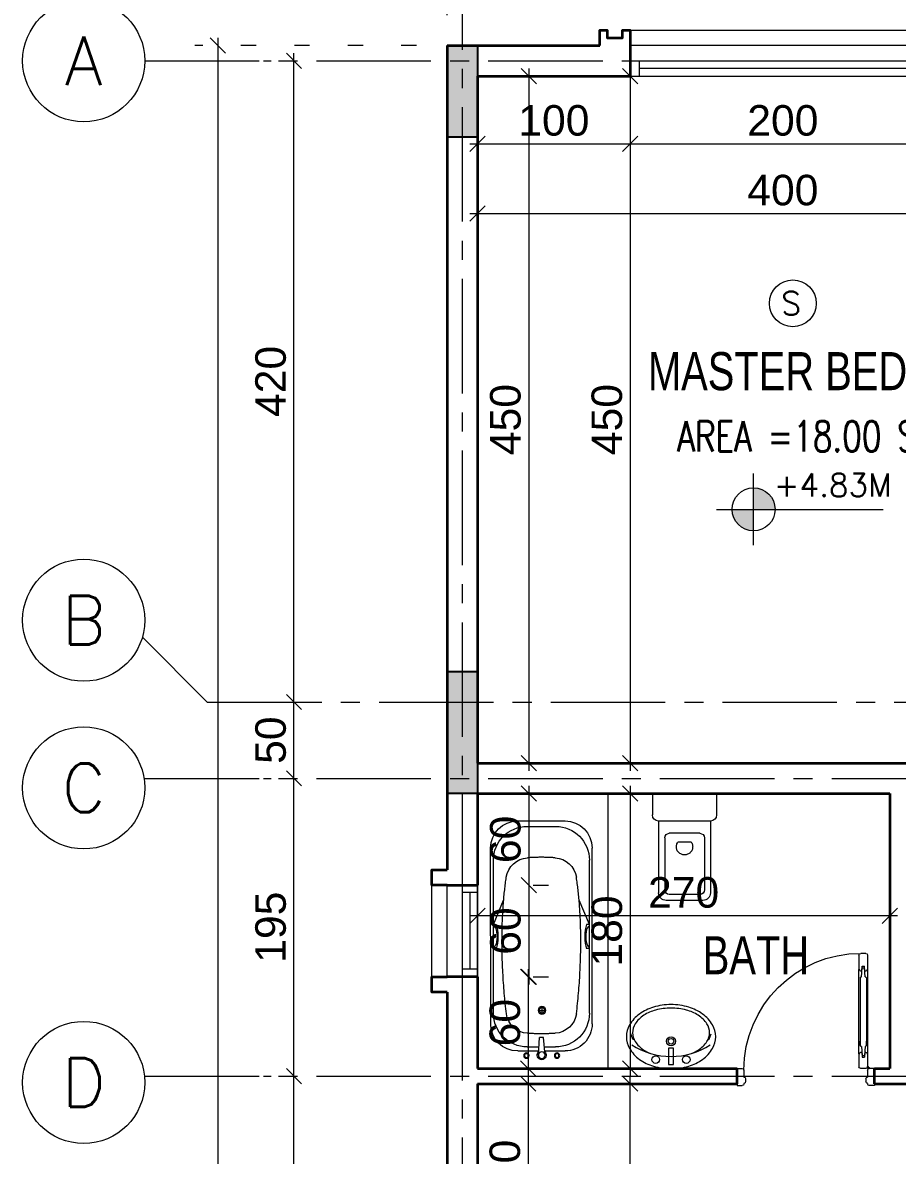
# Model space of a CAD drawing. Header units: millimetres. Extents: x -11627 to -10952, y 10244 to 10588.
# Drawn here: x -11324.59 to -11318.86, y 10465.16 to 10472.58 of the extents above; entities that cross this region are included whole.
import ezdxf
from ezdxf.enums import TextEntityAlignment as Align

# ---------------------------------------------------------------- set-up
doc = ezdxf.new("R2010")
doc.units = ezdxf.units.MM
doc.header["$PDMODE"] = 35
doc.linetypes.add('DOT', pattern=[0.25, 0, -0.25])
doc.linetypes.add('GROUND FLOOR XREF - option 3$0$FATHER FR$0$CENTER2', pattern=[1.125, 0.75, -0.125, 0.125, -0.125])
doc.layers.get('0').update_dxf_attribs({"lineweight": 5})
doc.layers.get('DEFPOINTS').update_dxf_attribs({"lineweight": 5})
for name, color, linetype, lineweight in [('A-AXIS LINE', 8, 'GROUND FLOOR XREF - option 3$0$FATHER FR$0$CENTER2', 0), ('A-AXIS TEXT', 54, 'Continuous', 9), ('A-GEN DIMS INTERNAL', 86, 'Continuous', 5), ('A-LEVEL TAG', 23, 'Continuous', 9), ('A-TEXT', 3, 'Continuous', 13), ('DIM IN', 191, 'Continuous', 5), ('DOORS', 30, 'Continuous', 9), ('FIRE', 2, 'Continuous', 5), ('PRO', 233, 'Continuous', 0), ('S-COL HATCH', 5, 'Continuous', 15), ('SANIT', 241, 'Continuous', 0), ('SYMBOLS LEVEL', 233, 'Continuous', 5), ('text1', 32, 'Continuous', 9), ('WALLS', 4, 'Continuous', 35), ('Window', 57, 'Continuous', 13)]:
    doc.layers.add(name, color=color, linetype=linetype, lineweight=lineweight)
for name, color, linetype in [('CivilDefense', 2, 'Continuous'), ('col1', 6, 'Continuous'), ('INSERT TEXT', 1, 'Continuous')]:
    doc.layers.add(name, color=color, linetype=linetype)
doc.styles.add('Axis-Circle', font='ROMANS.shx', dxfattribs={"height": 0.4})
doc.styles.add('GROUND FLOOR XREF - option 3$0$STYLE1', font='arial.ttf', dxfattribs={"height": 0.2})
doc.styles.add('ROMANS', font='romans.shx', dxfattribs={"width": 0.85})
doc.styles.add('SIMPLEX', font='romans.shx', dxfattribs={"width": 0.75})
doc.styles.add('T20-200', font='ROMANS.SHX', dxfattribs={"height": 0.4})
doc.dimstyles.new('DIM 100', dxfattribs={"dimtxt": 0.2, "dimasz": 0.1, "dimexe": 0.15, "dimexo": 0.2, "dimgap": 0.05, "dimtad": 1, "dimdec": 0, "dimlfac": 100, "dimzin": 1, "dimdsep": 46, "dimtxsty": 'GROUND FLOOR XREF - option 3$0$STYLE1', "dimblk": 'OBLIQUE', "dimcen": 0.02, "dimdle": 0.05, "dimclrd": 256, "dimclre": 6, "dimclrt": 3, "dimadec": 1, "dimazin": 0, "dimtfac": 0.9, "dimtdec": 0, "dimtix": 1, "dimtofl": 0, "dimtmove": 2, "dimatfit": 3, "dimldrblk": 'ARCHTICK', "dimfxl": 1, "dimtolj": 1, "dimtzin": 12, "dimlwd": -1, "dimlwe": -1, "dimarcsym": 0})

# ---------------------------------------------------------------- blocks, each defined once
blk = doc.blocks.new('_Oblique')
at = {"color": 0, "linetype": 'ByBlock', "lineweight": -2}
blk.add_line((-0.5, -0.5), (0.5, 0.5), dxfattribs=at)
blk = doc.blocks.new('*D1028')
at = {"layer": 'A-GEN DIMS INTERNAL', "color": 6, "linetype": 'DOT', "transparency": 16777216}
for p, q in [((-11320.736, 10472.2256), (-11320.4561, 10472.2256)), ((-11320.8963, 10467.7256), (-11320.4561, 10467.7256))]:
    blk.add_line(p, q, dxfattribs=at)
at = {"layer": 'A-GEN DIMS INTERNAL', "transparency": 16777216}
blk.add_line((-11320.6061, 10472.2756), (-11320.6061, 10467.6756), dxfattribs=at)
at = {"layer": 'DEFPOINTS', "color": 0, "transparency": 16777216}
for p in [(-11320.936, 10472.2256), (-11321.0963, 10467.7256), (-11320.6061, 10467.7256)]:
    blk.add_point(p, dxfattribs=at)
at = {"layer": 'A-GEN DIMS INTERNAL', "transparency": 16777216, "xscale": 0.1, "yscale": 0.1, "zscale": 0.1}
for p, rotation in [((-11320.6061, 10472.2256), 90), ((-11320.6061, 10467.7256), 270)]:
    blk.add_blockref('_Oblique', p, dxfattribs=dict(at, rotation=rotation))
at = {"layer": 'A-GEN DIMS INTERNAL', "color": 3, "transparency": 16777216, "insert": (-11320.7582, 10469.9756), "char_height": 0.2, "attachment_point": 5, "rotation": 90, "style": 'GROUND FLOOR XREF - option 3$0$STYLE1'}
blk.add_mtext('\\A1;450', dxfattribs=at)
blk = doc.blocks.new('_ArchTick')
at = {"color": 0, "linetype": 'ByBlock', "const_width": 0.15}
blk.add_lwpolyline([(-0.5, -0.5), (0.5, 0.5)], dxfattribs=at)
blk = doc.blocks.new('*D1033')
at = {"layer": 'A-GEN DIMS INTERNAL', "transparency": 16777216}
blk.add_line((-11320.6061, 10467.5756), (-11320.6061, 10465.6756), dxfattribs=at)
at = {"layer": 'A-GEN DIMS INTERNAL', "color": 6, "linetype": 'DOT', "transparency": 16777216}
for p, q in [((-11320.4131, 10467.5256), (-11320.7561, 10467.5256)), ((-11320.4131, 10465.7256), (-11320.7561, 10465.7256))]:
    blk.add_line(p, q, dxfattribs=at)
at = {"layer": 'DEFPOINTS', "color": 0, "transparency": 16777216}
for p in [(-11320.2131, 10467.5256), (-11320.6061, 10465.7256), (-11320.2131, 10465.7256)]:
    blk.add_point(p, dxfattribs=at)
at = {"layer": 'A-GEN DIMS INTERNAL', "transparency": 16777216, "xscale": 0.1, "yscale": 0.1, "zscale": 0.1}
for p, rotation in [((-11320.6061, 10467.5256), 90), ((-11320.6061, 10465.7256), 270)]:
    blk.add_blockref('_Oblique', p, dxfattribs=dict(at, rotation=rotation))
at = {"layer": 'A-GEN DIMS INTERNAL', "color": 3, "transparency": 16777216, "insert": (-11320.7582, 10466.6256), "char_height": 0.2, "attachment_point": 5, "rotation": 90, "style": 'GROUND FLOOR XREF - option 3$0$STYLE1'}
blk.add_mtext('\\A1;180', dxfattribs=at)
blk = doc.blocks.new('D-P-10-80')
at = {"color": 0}
for p, q in [((0.04, 0.76), (0.04, 0.6753)), ((0.05, 0.77), (0.08, 0.77)), ((0.09, 0.76), (0.09, 0.6753)), ((0.043, 0.6753), (0.04, 0.6753)), ((0.04, 0.6753), (0.04, 0.1853)), ((0.0542, 0.6339), (0.0577, 0.6853)), ((0.0559, 0.6657), (0.0578, 0.6953)), ((0.0723, 0.6853), (0.0577, 0.6853)), ((0.0722, 0.6953), (0.0578, 0.6953)), ((0.0741, 0.6657), (0.0722, 0.6953)), ((0.0758, 0.6339), (0.0723, 0.6853)), ((0.087, 0.6753), (0.09, 0.6753)), ((0.09, 0.1853), (0.09, 0.6753)), ((0.0462, 0.6273), (0.0462, 0.2333)), ((0.0477, 0.6273), (0.0462, 0.6273)), ((0.0823, 0.6273), (0.0837, 0.6273)), ((0.0837, 0.6273), (0.0837, 0.2333)), ((0.0462, 0.2333), (0.0462, 0.2594)), ((0.0477, 0.2333), (0.0462, 0.2333)), ((0.0542, 0.2267), (0.0577, 0.1753)), ((0.0758, 0.2267), (0.0723, 0.1753)), ((0.0823, 0.2333), (0.0837, 0.2333)), ((0.0837, 0.2333), (0.0837, 0.2594)), ((0.043, 0.1853), (0.04, 0.1853)), ((0.04, 0.1853), (0.04, 0.11)), ((0.0559, 0.1949), (0.0578, 0.1653)), ((0.0723, 0.1753), (0.0577, 0.1753)), ((0.0722, 0.1653), (0.0578, 0.1653)), ((0.0741, 0.1949), (0.0722, 0.1653)), ((0.087, 0.1853), (0.09, 0.1853)), ((0.09, 0.1853), (0.09, 0.11)), ((0, 0.1), (0.03, 0.1)), ((0, 0.1), (0, 0)), ((0.0275, 0.1015), (0.0275, 0.101)), ((0.0285, 0.1025), (0.0365, 0.1025)), ((0.0285, 0.1), (0.0375, 0.1)), ((0.0332, 0.1025), (0.0355, 0.1025)), ((0.0365, 0.1025), (0.0348, 0.1025)), ((0.0375, 0.1115), (0.0375, 0.1035)), ((0.0375, 0.1045), (0.0375, 0.1035)), ((0.0418, 0.1025), (0.0375, 0.1025)), ((0.0375, 0.1025), (0.0375, 0.0981)), ((0.0385, 0.1125), (0.039, 0.1125)), ((0.04, 0.1115), (0.04, 0.1025)), ((0.04, 0.09), (0.04, 0.05)), ((0.05, 0.1), (0.08, 0.1)), ((0.76, 0.09), (0.76, 0.05)), ((0.8, 0.1), (0.77, 0.1)), ((0.8, 0.1), (0.8, 0)), ((0, 0), (0.03, 0)), ((0.04, 0.05), (0.04, 0.05)), ((0.04, 0.013), (0.04, 0.01)), ((0.05, 0.04), (0.05, 0.023)), ((0.75, 0.04), (0.75, 0.023)), ((0.76, 0.05), (0.76, 0.05)), ((0.76, 0.013), (0.76, 0.01)), ((0.8, 0), (0.77, 0))]:
    blk.add_line(p, q, dxfattribs=at)
for radius in [0.00367, 0.00201]:
    blk.add_circle((0.0375, 0.1025), radius, dxfattribs=at)
for centre, radius, start, end in [((0.05, 0.76), 0.01, 90, 180), ((0.08, 0.76), 0.01, 0, 90), ((0.08, 0.09), 0.68, 0, 90), ((0.053, 0.6753), 0.01, 180, 286.63777), ((0.077, 0.6753), 0.01, 253.36223, 0), ((0.0542, 0.6273), 0.00659, 89.38142, 180.00035), ((0.0757, 0.6273), 0.00659, 359.9999, 90.61858), ((0.0542, 0.2333), 0.00659, 179.99965, 270.61858), ((0.0757, 0.2333), 0.00659, 269.38142, 0.0001), ((0.053, 0.1853), 0.01, 73.36223, 180), ((0.077, 0.1853), 0.01, 0, 106.63777), ((0.0285, 0.1015), 0.001, 90, 180), ((0.0285, 0.101), 0.001, 180, 270), ((0.03, 0.09), 0.01, 0, 90), ((0.0365, 0.1035), 0.001, 270, 0), ((0.0385, 0.1115), 0.001, 90, 180), ((0.0375, 0.1025), 0.0025, 270, 0), ((0.039, 0.1115), 0.001, 0, 90), ((0.05, 0.11), 0.01, 180, 270), ((0.08, 0.11), 0.01, 270, 0), ((0.77, 0.09), 0.01, 90, 180), ((0.03, 0.01), 0.01, 270, 0), ((0.04, 0.04), 0.01, 0, 90), ((0.04, 0.023), 0.01, 270, 0), ((0.76, 0.04), 0.01, 90, 180), ((0.76, 0.023), 0.01, 180, 270), ((0.77, 0.01), 0.01, 180, 270)]:
    blk.add_arc(centre, radius, start, end, dxfattribs=at)
blk = doc.blocks.new('*D1034')
at = {"layer": 'A-GEN DIMS INTERNAL', "color": 6, "linetype": 'DOT', "transparency": 16777216}
for p, q in [((-11321.6061, 10465.9256), (-11321.6061, 10466.8752)), ((-11318.9061, 10465.9256), (-11318.9061, 10466.8752))]:
    blk.add_line(p, q, dxfattribs=at)
at = {"layer": 'A-GEN DIMS INTERNAL', "transparency": 16777216}
blk.add_line((-11318.8561, 10466.7252), (-11321.6561, 10466.7252), dxfattribs=at)
at = {"layer": 'DEFPOINTS', "color": 0, "transparency": 16777216}
for p in [(-11321.6061, 10466.7252), (-11321.6061, 10465.7256), (-11318.9061, 10465.7256)]:
    blk.add_point(p, dxfattribs=at)
at = {"layer": 'A-GEN DIMS INTERNAL', "transparency": 16777216, "xscale": 0.1, "yscale": 0.1, "zscale": 0.1, "rotation": 180}
blk.add_blockref('_Oblique', (-11321.6061, 10466.7252), dxfattribs=at)
at = {"layer": 'A-GEN DIMS INTERNAL', "transparency": 16777216, "xscale": 0.1, "yscale": 0.1, "zscale": 0.1}
blk.add_blockref('_Oblique', (-11318.9061, 10466.7252), dxfattribs=at)
at = {"layer": 'A-GEN DIMS INTERNAL', "color": 3, "transparency": 16777216, "insert": (-11320.2561, 10466.8773), "char_height": 0.2, "attachment_point": 5, "style": 'GROUND FLOOR XREF - option 3$0$STYLE1'}
blk.add_mtext('\\A1;270', dxfattribs=at)
blk = doc.blocks.new('*D1036')
at = {"layer": 'A-GEN DIMS INTERNAL', "color": 6, "linetype": 'DOT', "transparency": 16777216}
for p, q in [((-11321.6061, 10471.5256), (-11321.6061, 10471.4756)), ((-11317.6061, 10471.5256), (-11317.6061, 10471.4756))]:
    blk.add_line(p, q, dxfattribs=at)
at = {"layer": 'A-GEN DIMS INTERNAL', "transparency": 16777216}
blk.add_line((-11321.6561, 10471.3256), (-11317.5561, 10471.3256), dxfattribs=at)
at = {"layer": 'DEFPOINTS', "color": 0, "transparency": 16777216}
for p in [(-11321.6061, 10471.3256), (-11317.6061, 10471.3256), (-11317.6061, 10471.3256)]:
    blk.add_point(p, dxfattribs=at)
at = {"layer": 'A-GEN DIMS INTERNAL', "transparency": 16777216, "xscale": 0.1, "yscale": 0.1, "zscale": 0.1, "rotation": 180}
blk.add_blockref('_Oblique', (-11321.6061, 10471.3256), dxfattribs=at)
at = {"layer": 'A-GEN DIMS INTERNAL', "transparency": 16777216, "xscale": 0.1, "yscale": 0.1, "zscale": 0.1}
blk.add_blockref('_Oblique', (-11317.6061, 10471.3256), dxfattribs=at)
at = {"layer": 'A-GEN DIMS INTERNAL', "color": 3, "transparency": 16777216, "insert": (-11319.6061, 10471.4777), "char_height": 0.2, "attachment_point": 5, "style": 'GROUND FLOOR XREF - option 3$0$STYLE1'}
blk.add_mtext('\\A1;400', dxfattribs=at)
blk = doc.blocks.new('A$C1227080D')
at = {"layer": 'SYMBOLS LEVEL'}
blk.add_lwpolyline([(0.2925, 0.21, 0.131574), (0.272, 0.2865, 0.10661), (0.2068, 0.3585, 0.083598), (0.1157, 0.4032, 0.07239), (0, 0.42, 0.07239), (-0.1157, 0.4032, 0.083598), (-0.2068, 0.3585, 0.10661), (-0.272, 0.2865, 0.131574), (-0.2925, 0.21, 0.131574), (-0.272, 0.1335, 0.10661), (-0.2068, 0.0615, 0.083598), (-0.1157, 0.0168, 0.07239), (0, 0, 0.07239), (0.1157, 0.0168, 0.083598), (0.2068, 0.0615, 0.10661), (0.272, 0.1335, 0.131574)], format="xyb", close=True, dxfattribs=at)
for points in [[(0.1391, 0.1014, 0.040392), (0.1783, 0.1222, 0.107175), (0.2351, 0.1787, 0.144796), (0.2521, 0.2361, 0.144796), (0.2351, 0.2935, 0.107175), (0.1783, 0.35, 0.077612), (0.1006, 0.384, 0.064769), (0, 0.3971, 0.064769), (-0.1006, 0.384, 0.077612), (-0.1783, 0.35, 0.107175), (-0.2351, 0.2935, 0.144796), (-0.2521, 0.2361, 0.144796), (-0.2351, 0.1787, 0.107175), (-0.1783, 0.1222, 0.040392), (-0.1391, 0.1014, 0.064769)], [(-0.2565, 0.1567, 0.147437), (0, 0.0807, 0.147437), (0.2565, 0.1567)]]:
    blk.add_lwpolyline(points, format="xyb", dxfattribs=at)
for points in [[(-0.241, 0.1891), (-0.2508, 0.1945), (-0.2625, 0.2296)], [(0.241, 0.1891), (0.2508, 0.1945), (0.2625, 0.2296)]]:
    blk.add_lwpolyline(points, dxfattribs=at)
blk.add_lwpolyline([(-0.0171, 0.1345), (-0.0171, 0.0278), (0.0171, 0.0278), (0.0171, 0.1345)], close=True, dxfattribs=at)
for centre, radius in [((0, 0.18), 0.0297), ((0, 0.18), 0.018), ((-0.1, 0.06), 0.0251), ((0.1, 0.06), 0.0251)]:
    blk.add_circle(centre, radius, dxfattribs=at)
blk = doc.blocks.new('A$C29A4714D')
at = {"layer": 'SYMBOLS LEVEL'}
for p, q in [((-0.21, 0), (-0.21, -0.14)), ((-0.21, 0), (0.21, 0)), ((0.21, 0), (0.21, -0.14)), ((-0.17, -0.18), (0.17, -0.18)), ((-0.17, -0.18), (-0.17, -0.65)), ((0.17, -0.18), (0.17, -0.65)), ((-0.13, -0.29), (-0.13, -0.63)), ((-0.1, -0.26), (0.1, -0.26)), ((0.13, -0.29), (0.13, -0.63)), ((-0.0439, -0.3185), (0.0439, -0.3185)), ((-0.1, -0.66), (0.1, -0.66)), ((-0.12, -0.7), (0.12, -0.7))]:
    blk.add_line(p, q, dxfattribs=at)
blk.add_lwpolyline([(-0.0439, -0.3185, 0.054167), (-0.0494, -0.3285, 0.099427), (-0.0535, -0.3488, 0.099427), (-0.0494, -0.369, 0.098874), (-0.0378, -0.3862, 0.098102), (-0.0205, -0.3977, 0.097563), (0, -0.4017, 0.097563), (0.0205, -0.3977, 0.098102), (0.0378, -0.3862, 0.098874), (0.0494, -0.369, 0.099427), (0.0535, -0.3488, 0.099427), (0.0494, -0.3285, 0.054167), (0.0439, -0.3185, 0.098102)], format="xyb", dxfattribs=at)
for centre, radius, start, end in [((-0.17, -0.14), 0.04, 180, 270), ((0.17, -0.14), 0.04, 270, 0), ((-0.1, -0.29), 0.03, 90, 180), ((0.1, -0.29), 0.03, 0, 90), ((-0.12, -0.65), 0.05, 180, 270), ((-0.1, -0.63), 0.03, 180, 270), ((0.1, -0.63), 0.03, 270, 0), ((0.12, -0.65), 0.05, 270, 0)]:
    blk.add_arc(centre, radius, start, end, dxfattribs=at)
blk = doc.blocks.new('*D1046')
at = {"layer": 'A-GEN DIMS INTERNAL', "color": 6, "linetype": 'DOT', "transparency": 16777216}
for p, q in [((-11321.4061, 10472.2256), (-11321.1207, 10472.2256)), ((-11321.2407, 10467.7256), (-11321.1207, 10467.7256))]:
    blk.add_line(p, q, dxfattribs=at)
at = {"layer": 'A-GEN DIMS INTERNAL', "transparency": 16777216}
blk.add_line((-11321.2707, 10472.2756), (-11321.2707, 10467.6756), dxfattribs=at)
at = {"layer": 'DEFPOINTS', "color": 0, "transparency": 16777216}
for p in [(-11321.6061, 10472.2256), (-11321.4407, 10467.7256), (-11321.2707, 10467.7256)]:
    blk.add_point(p, dxfattribs=at)
at = {"layer": 'A-GEN DIMS INTERNAL', "transparency": 16777216, "xscale": 0.1, "yscale": 0.1, "zscale": 0.1}
for p, rotation in [((-11321.2707, 10472.2256), 90), ((-11321.2707, 10467.7256), 270)]:
    blk.add_blockref('_Oblique', p, dxfattribs=dict(at, rotation=rotation))
at = {"layer": 'A-GEN DIMS INTERNAL', "color": 3, "transparency": 16777216, "insert": (-11321.4228, 10469.9756), "char_height": 0.2, "attachment_point": 5, "rotation": 90, "style": 'GROUND FLOOR XREF - option 3$0$STYLE1'}
blk.add_mtext('\\A1;450', dxfattribs=at)
blk = doc.blocks.new('*D1047')
at = {"layer": 'A-GEN DIMS INTERNAL', "transparency": 16777216}
blk.add_line((-11321.2707, 10467.5756), (-11321.2707, 10466.8756), dxfattribs=at)
at = {"layer": 'A-GEN DIMS INTERNAL', "color": 6, "linetype": 'DOT', "transparency": 16777216}
for p, q in [((-11321.2407, 10467.5256), (-11321.1207, 10467.5256)), ((-11321.2407, 10466.9256), (-11321.1207, 10466.9256))]:
    blk.add_line(p, q, dxfattribs=at)
at = {"layer": 'DEFPOINTS', "color": 0, "transparency": 16777216}
for p in [(-11321.4407, 10467.5256), (-11321.4407, 10466.9256), (-11321.2707, 10466.9256)]:
    blk.add_point(p, dxfattribs=at)
at = {"layer": 'A-GEN DIMS INTERNAL', "transparency": 16777216, "xscale": 0.1, "yscale": 0.1, "zscale": 0.1}
for p, rotation in [((-11321.2707, 10467.5256), 90), ((-11321.2707, 10466.9256), 270)]:
    blk.add_blockref('_Oblique', p, dxfattribs=dict(at, rotation=rotation))
at = {"layer": 'A-GEN DIMS INTERNAL', "color": 3, "transparency": 16777216, "insert": (-11321.4228, 10467.2256), "char_height": 0.2, "attachment_point": 5, "rotation": 90, "style": 'GROUND FLOOR XREF - option 3$0$STYLE1'}
blk.add_mtext('\\A1;60', dxfattribs=at)
blk = doc.blocks.new('*D1048')
at = {"layer": 'A-GEN DIMS INTERNAL', "transparency": 16777216}
blk.add_line((-11321.2707, 10466.9752), (-11321.2707, 10466.2756), dxfattribs=at)
at = {"layer": 'A-GEN DIMS INTERNAL', "color": 6, "linetype": 'DOT', "transparency": 16777216}
for p, q in [((-11321.2407, 10466.9252), (-11321.1207, 10466.9252)), ((-11321.2407, 10466.3256), (-11321.1207, 10466.3256))]:
    blk.add_line(p, q, dxfattribs=at)
at = {"layer": 'DEFPOINTS', "color": 0, "transparency": 16777216}
for p in [(-11321.4407, 10466.9252), (-11321.4407, 10466.3256), (-11321.2707, 10466.3256)]:
    blk.add_point(p, dxfattribs=at)
at = {"layer": 'A-GEN DIMS INTERNAL', "transparency": 16777216, "xscale": 0.1, "yscale": 0.1, "zscale": 0.1}
for p, rotation in [((-11321.2707, 10466.9252), 90), ((-11321.2707, 10466.3256), 270)]:
    blk.add_blockref('_Oblique', p, dxfattribs=dict(at, rotation=rotation))
at = {"layer": 'A-GEN DIMS INTERNAL', "color": 3, "transparency": 16777216, "insert": (-11321.4228, 10466.6254), "char_height": 0.2, "attachment_point": 5, "rotation": 90, "style": 'GROUND FLOOR XREF - option 3$0$STYLE1'}
blk.add_mtext('\\A1;60', dxfattribs=at)
blk = doc.blocks.new('*D1049')
at = {"layer": 'A-GEN DIMS INTERNAL', "transparency": 16777216}
blk.add_line((-11321.2742, 10466.3756), (-11321.2742, 10465.6756), dxfattribs=at)
at = {"layer": 'A-GEN DIMS INTERNAL', "color": 6, "linetype": 'DOT', "transparency": 16777216}
for p, q in [((-11321.2407, 10466.3256), (-11321.1242, 10466.3256)), ((-11321.2407, 10465.7256), (-11321.1242, 10465.7256))]:
    blk.add_line(p, q, dxfattribs=at)
at = {"layer": 'DEFPOINTS', "color": 0, "transparency": 16777216}
for p in [(-11321.4407, 10466.3256), (-11321.4407, 10465.7256), (-11321.2742, 10465.7256)]:
    blk.add_point(p, dxfattribs=at)
at = {"layer": 'A-GEN DIMS INTERNAL', "transparency": 16777216, "xscale": 0.1, "yscale": 0.1, "zscale": 0.1}
for p, rotation in [((-11321.2742, 10466.3256), 90), ((-11321.2742, 10465.7256), 270)]:
    blk.add_blockref('_Oblique', p, dxfattribs=dict(at, rotation=rotation))
at = {"layer": 'A-GEN DIMS INTERNAL', "color": 3, "transparency": 16777216, "insert": (-11321.4263, 10466.0256), "char_height": 0.2, "attachment_point": 5, "rotation": 90, "style": 'GROUND FLOOR XREF - option 3$0$STYLE1'}
blk.add_mtext('\\A1;60', dxfattribs=at)
blk = doc.blocks.new('*D1050')
at = {"layer": 'A-GEN DIMS INTERNAL', "transparency": 16777216}
blk.add_line((-11321.2742, 10465.6756), (-11321.2742, 10464.3756), dxfattribs=at)
at = {"layer": 'A-GEN DIMS INTERNAL', "color": 6, "linetype": 'DOT', "transparency": 16777216}
for p, q in [((-11321.2407, 10465.6256), (-11321.1242, 10465.6256)), ((-11321.2407, 10464.4256), (-11321.1242, 10464.4256))]:
    blk.add_line(p, q, dxfattribs=at)
at = {"layer": 'DEFPOINTS', "color": 0, "transparency": 16777216}
for p in [(-11321.4407, 10465.6256), (-11321.4407, 10464.4256), (-11321.2742, 10464.4256)]:
    blk.add_point(p, dxfattribs=at)
at = {"layer": 'A-GEN DIMS INTERNAL', "transparency": 16777216, "xscale": 0.1, "yscale": 0.1, "zscale": 0.1}
for p, rotation in [((-11321.2742, 10465.6256), 90), ((-11321.2742, 10464.4256), 270)]:
    blk.add_blockref('_Oblique', p, dxfattribs=dict(at, rotation=rotation))
at = {"layer": 'A-GEN DIMS INTERNAL', "color": 3, "transparency": 16777216, "insert": (-11321.4263, 10465.0256), "char_height": 0.2, "attachment_point": 5, "rotation": 90, "style": 'GROUND FLOOR XREF - option 3$0$STYLE1'}
blk.add_mtext('\\A1;120', dxfattribs=at)
blk = doc.blocks.new('*D1060')
at = {"layer": 'A-GEN DIMS INTERNAL', "color": 6, "linetype": 'DOT', "transparency": 16777216}
for p, q in [((-11321.4061, 10465.6256), (-11320.4561, 10465.6256)), ((-11321.1885, 10461.2256), (-11320.4561, 10461.2256))]:
    blk.add_line(p, q, dxfattribs=at)
at = {"layer": 'A-GEN DIMS INTERNAL', "transparency": 16777216}
blk.add_line((-11320.6061, 10461.1756), (-11320.6061, 10465.6756), dxfattribs=at)
at = {"layer": 'DEFPOINTS', "color": 0, "transparency": 16777216}
for p in [(-11321.6061, 10465.6256), (-11320.6061, 10465.6256), (-11321.3885, 10461.2256)]:
    blk.add_point(p, dxfattribs=at)
at = {"layer": 'A-GEN DIMS INTERNAL', "transparency": 16777216, "xscale": 0.1, "yscale": 0.1, "zscale": 0.1}
for p, rotation in [((-11320.6061, 10465.6256), 90), ((-11320.6061, 10461.2256), 270)]:
    blk.add_blockref('_Oblique', p, dxfattribs=dict(at, rotation=rotation))
at = {"layer": 'A-GEN DIMS INTERNAL', "color": 3, "transparency": 16777216, "insert": (-11320.7582, 10463.4256), "char_height": 0.2, "attachment_point": 5, "rotation": 90, "style": 'GROUND FLOOR XREF - option 3$0$STYLE1'}
blk.add_mtext('\\A1;440', dxfattribs=at)
blk = doc.blocks.new('SDADADAA')
at = {"layer": 'PRO'}
for p, q in [((49.6527, 20.3426), (49.6527, 19.4426)), ((49.6527, 20.3426), (49.6527, 19.4426)), ((51.5527, 20.3426), (49.6527, 20.3426)), ((51.5527, 19.4426), (51.5527, 20.3426)), ((51.2451, 20.2522), (50.0291, 20.2522)), ((51.1703, 20.2335), (50.1132, 20.2335)), ((50.5587, 20.2335), (50.3904, 20.1624)), ((50.5587, 20.2335), (50.5587, 20.2143)), ((50.5726, 20.2335), (50.5726, 20.2308)), ((50.7109, 20.2335), (50.7109, 20.2308)), ((50.7248, 20.2335), (50.7248, 20.2143)), ((49.842, 20.0651), (49.842, 19.7377)), ((51.4322, 20.0651), (51.4322, 19.9204)), ((49.8794, 19.9996), (49.8794, 19.8032)), ((51.4041, 19.9996), (51.4041, 19.9189)), ((51.1244, 19.8977), (51.1781, 19.8977)), ((51.1513, 19.9246), (51.1513, 19.8708)), ((51.4618, 19.9221), (51.3386, 19.9153)), ((51.461, 19.8764), (51.3386, 19.8872)), ((51.4041, 19.8814), (51.4041, 19.8032)), ((51.4322, 19.8789), (51.4322, 19.7377)), ((50.5587, 19.5694), (50.3904, 19.6405)), ((50.5587, 19.5694), (50.5587, 19.5885)), ((50.7248, 19.5694), (50.7248, 19.5885)), ((50.7359, 19.5506), (50.0291, 19.5506)), ((50.7359, 19.5694), (50.1132, 19.5694)), ((50.5726, 19.5694), (50.5726, 19.5721)), ((50.7109, 19.5694), (50.7109, 19.5721)), ((51.1703, 19.5694), (50.7353, 19.5694)), ((51.2451, 19.5506), (50.7353, 19.5506)), ((49.6527, 19.4426), (51.5527, 19.4426))]:
    blk.add_line(p, q, dxfattribs=at)
for centre, radius in [((51.4643, 20.0057), 0.0185), ((51.4643, 20.0057), 0.0129), ((51.1513, 19.8977), 0.0269), ((51.1513, 19.8977), 0.0185), ((51.461, 19.8996), 0.0232), ((51.4643, 19.7935), 0.0185), ((51.4643, 19.7935), 0.0129)]:
    blk.add_circle(centre, radius, dxfattribs=at)
for centre, radius, start, end in [((50.0291, 20.0651), 0.1871, 90, 180), ((50.1132, 19.9996), 0.2339, 90, 180), ((51.1703, 19.9996), 0.2339, 0, 90), ((51.2451, 20.0651), 0.1871, 0, 90), ((50.2551, 19.9866), 0.159, 98.55641, 176.08629), ((51.1515, 19.9866), 0.159, 3.91371, 81.44359), ((51.461, 19.8996), 0.0316, 221.89956, 138.0583), ((50.0291, 19.7377), 0.1871, 180, 270), ((50.1132, 19.8032), 0.2339, 180, 270), ((50.2551, 19.8162), 0.159, 183.91371, 261.44359), ((51.1703, 19.8032), 0.2339, 270, 0), ((51.1515, 19.8162), 0.159, 278.55641, 356.08629), ((51.2451, 19.7377), 0.1871, 270, 0)]:
    blk.add_arc(centre, radius, start, end, dxfattribs=at)
for centre, major_axis, ratio, start_param, end_param in [((50.6418, 20.2335), (-0.1045, 0), 0.302474, 0.651895, 2.489698), ((50.6418, 20.2301), (0.0692, 0), 0.31892, 3.141593, 6.314743), ((51.0078, 19.9014), (0, 0.6913), 0.47861, 4.691856, 4.732463)]:
    blk.add_ellipse(centre, major_axis=major_axis, ratio=ratio, start_param=start_param, end_param=end_param, dxfattribs=at)
at = {"layer": 'PRO', "extrusion": (0, 0, -1)}
for centre, major_axis, ratio, start_param, end_param in [((50.6418, 19.5694), (0.1045, 0), 0.302474, 3.793487, 5.631291), ((50.6418, 19.5728), (-0.0692, 0), 0.31892, 0, 3.173151)]:
    blk.add_ellipse(centre, major_axis=major_axis, ratio=ratio, start_param=start_param, end_param=end_param, dxfattribs=at)
at = {"layer": 'PRO'}
for points, weights in [([(51.1751, 20.1439), (50.6418, 20.2056), (50.2314, 20.1439)], [1, 0.94315169686, 1]), ([(50.0964, 19.8054), (50.0899, 19.9014), (50.0964, 19.9975)], [1, 0.992545863237, 1]), ([(51.3101, 19.8054), (51.3167, 19.9014), (51.3101, 19.9975)], [1, 0.992545863236, 1]), ([(51.1751, 19.659), (50.6418, 19.5973), (50.2314, 19.659)], [1, 0.94315169686, 1])]:
    blk.add_rational_spline(points, weights, degree=2, dxfattribs=at)
blk = doc.blocks.new('Axis-Circle')
at = {"color": 0}
blk.add_circle((0, 0), 0.4, dxfattribs=at)
at = {"color": 4, "style": 'Axis-Circle'}
blk.add_attdef('NO', text='', height=0.32, dxfattribs=at).set_placement((0, 0), align=Align.MIDDLE_CENTER)
blk = doc.blocks.new('*D673')
at = {"layer": 'A-GEN DIMS INTERNAL', "transparency": 16777216}
blk.add_line((-11397.7878, 10472.4756), (-11397.7878, 10450.1756), dxfattribs=at)
at = {"layer": 'A-GEN DIMS INTERNAL', "color": 6, "linetype": 'DOT', "transparency": 16777216}
for p, q in [((-11396.4867, 10472.4256), (-11397.9378, 10472.4256)), ((-11396.4867, 10450.2256), (-11397.9378, 10450.2256))]:
    blk.add_line(p, q, dxfattribs=at)
at = {"layer": 'DEFPOINTS', "color": 0, "transparency": 16777216}
for p in [(-11396.2867, 10472.4256), (-11397.7878, 10450.2256), (-11396.2867, 10450.2256)]:
    blk.add_point(p, dxfattribs=at)
at = {"layer": 'A-GEN DIMS INTERNAL', "transparency": 16777216, "xscale": 0.1, "yscale": 0.1, "zscale": 0.1}
for p, rotation in [((-11397.7878, 10472.4256), 90), ((-11397.7878, 10450.2256), 270)]:
    blk.add_blockref('_Oblique', p, dxfattribs=dict(at, rotation=rotation))
at = {"layer": 'A-GEN DIMS INTERNAL', "color": 3, "transparency": 16777216, "insert": (-11397.9399, 10461.3256), "char_height": 0.2, "attachment_point": 5, "rotation": 90, "style": 'GROUND FLOOR XREF - option 3$0$STYLE1'}
blk.add_mtext('\\A1;2220', dxfattribs=at)
blk = doc.blocks.new('*D677')
at = {"layer": 'A-GEN DIMS INTERNAL', "transparency": 16777216}
blk.add_line((-11397.2893, 10461.0756), (-11397.2893, 10465.7256), dxfattribs=at)
at = {"layer": 'A-GEN DIMS INTERNAL', "color": 6, "linetype": 'DOT', "transparency": 16777216}
for p, q in [((-11397.4893, 10465.6756), (-11397.4393, 10465.6756)), ((-11397.4893, 10461.1256), (-11397.4393, 10461.1256))]:
    blk.add_line(p, q, dxfattribs=at)
at = {"layer": 'DEFPOINTS', "color": 0, "transparency": 16777216}
for p in [(-11397.2893, 10465.6756), (-11397.2893, 10465.6756), (-11397.2893, 10461.1256)]:
    blk.add_point(p, dxfattribs=at)
at = {"layer": 'A-GEN DIMS INTERNAL', "transparency": 16777216, "xscale": 0.1, "yscale": 0.1, "zscale": 0.1}
for p, rotation in [((-11397.2893, 10465.6756), 90), ((-11397.2893, 10461.1256), 270)]:
    blk.add_blockref('_Oblique', p, dxfattribs=dict(at, rotation=rotation))
at = {"layer": 'A-GEN DIMS INTERNAL', "color": 3, "transparency": 16777216, "insert": (-11397.441, 10463.4006), "char_height": 0.2, "attachment_point": 5, "rotation": 90, "style": 'GROUND FLOOR XREF - option 3$0$STYLE1'}
blk.add_mtext('\\A1;455', dxfattribs=at)
blk = doc.blocks.new('*D678')
at = {"layer": 'A-GEN DIMS INTERNAL', "color": 6, "linetype": 'DOT', "transparency": 16777216}
for p, q in [((-11397.4893, 10467.6256), (-11397.4393, 10467.6256)), ((-11397.4893, 10465.6756), (-11397.4393, 10465.6756))]:
    blk.add_line(p, q, dxfattribs=at)
at = {"layer": 'A-GEN DIMS INTERNAL', "transparency": 16777216}
blk.add_line((-11397.2893, 10465.6256), (-11397.2893, 10467.6756), dxfattribs=at)
at = {"layer": 'DEFPOINTS', "color": 0, "transparency": 16777216}
for p in [(-11397.2893, 10467.6256), (-11397.2893, 10467.6256), (-11397.2893, 10465.6756)]:
    blk.add_point(p, dxfattribs=at)
at = {"layer": 'A-GEN DIMS INTERNAL', "transparency": 16777216, "xscale": 0.1, "yscale": 0.1, "zscale": 0.1}
for p, rotation in [((-11397.2893, 10467.6256), 90), ((-11397.2893, 10465.6756), 270)]:
    blk.add_blockref('_Oblique', p, dxfattribs=dict(at, rotation=rotation))
at = {"layer": 'A-GEN DIMS INTERNAL', "color": 3, "transparency": 16777216, "insert": (-11397.4414, 10466.6506), "char_height": 0.2, "attachment_point": 5, "rotation": 90, "style": 'GROUND FLOOR XREF - option 3$0$STYLE1'}
blk.add_mtext('\\A1;195', dxfattribs=at)
blk = doc.blocks.new('*D679')
at = {"layer": 'A-GEN DIMS INTERNAL', "transparency": 16777216}
blk.add_line((-11397.2893, 10467.5756), (-11397.2893, 10468.1756), dxfattribs=at)
at = {"layer": 'A-GEN DIMS INTERNAL', "color": 6, "linetype": 'DOT', "transparency": 16777216}
for p, q in [((-11397.4893, 10468.1256), (-11397.4393, 10468.1256)), ((-11397.4893, 10467.6256), (-11397.4393, 10467.6256))]:
    blk.add_line(p, q, dxfattribs=at)
at = {"layer": 'DEFPOINTS', "color": 0, "transparency": 16777216}
for p in [(-11397.2893, 10468.1256), (-11397.2893, 10468.1256), (-11397.2893, 10467.6256)]:
    blk.add_point(p, dxfattribs=at)
at = {"layer": 'A-GEN DIMS INTERNAL', "transparency": 16777216, "xscale": 0.1, "yscale": 0.1, "zscale": 0.1}
for p, rotation in [((-11397.2893, 10468.1256), 90), ((-11397.2893, 10467.6256), 270)]:
    blk.add_blockref('_Oblique', p, dxfattribs=dict(at, rotation=rotation))
at = {"layer": 'A-GEN DIMS INTERNAL', "color": 3, "transparency": 16777216, "insert": (-11397.4414, 10467.8756), "char_height": 0.2, "attachment_point": 5, "rotation": 90, "style": 'GROUND FLOOR XREF - option 3$0$STYLE1'}
blk.add_mtext('\\A1;50', dxfattribs=at)
blk = doc.blocks.new('*D680')
at = {"layer": 'A-GEN DIMS INTERNAL', "transparency": 16777216}
blk.add_line((-11397.2893, 10468.0756), (-11397.2893, 10472.3756), dxfattribs=at)
at = {"layer": 'A-GEN DIMS INTERNAL', "color": 6, "linetype": 'DOT', "transparency": 16777216}
for p, q in [((-11397.4893, 10472.3256), (-11397.4393, 10472.3256)), ((-11397.4893, 10468.1256), (-11397.4393, 10468.1256))]:
    blk.add_line(p, q, dxfattribs=at)
at = {"layer": 'DEFPOINTS', "color": 0, "transparency": 16777216}
for p in [(-11397.2893, 10472.3256), (-11397.2893, 10472.3256), (-11397.2893, 10468.1256)]:
    blk.add_point(p, dxfattribs=at)
at = {"layer": 'A-GEN DIMS INTERNAL', "transparency": 16777216, "xscale": 0.1, "yscale": 0.1, "zscale": 0.1}
for p, rotation in [((-11397.2893, 10472.3256), 90), ((-11397.2893, 10468.1256), 270)]:
    blk.add_blockref('_Oblique', p, dxfattribs=dict(at, rotation=rotation))
at = {"layer": 'A-GEN DIMS INTERNAL', "color": 3, "transparency": 16777216, "insert": (-11397.4414, 10470.2256), "char_height": 0.2, "attachment_point": 5, "rotation": 90, "style": 'GROUND FLOOR XREF - option 3$0$STYLE1'}
blk.add_mtext('\\A1;420', dxfattribs=at)
blk = doc.blocks.new('*D681')
at = {"layer": 'A-GEN DIMS INTERNAL', "color": 6, "linetype": 'DOT', "transparency": 16777216}
for p, q in [((-11396.2867, 10472.6256), (-11396.2867, 10473.9015)), ((-11374.7867, 10472.6256), (-11374.7867, 10473.9015))]:
    blk.add_line(p, q, dxfattribs=at)
at = {"layer": 'A-GEN DIMS INTERNAL', "transparency": 16777216}
blk.add_line((-11396.3367, 10473.7515), (-11374.7367, 10473.7515), dxfattribs=at)
at = {"layer": 'DEFPOINTS', "color": 0, "transparency": 16777216}
for p in [(-11374.7867, 10473.7515), (-11396.2867, 10472.4256), (-11374.7867, 10472.4256)]:
    blk.add_point(p, dxfattribs=at)
at = {"layer": 'A-GEN DIMS INTERNAL', "transparency": 16777216, "xscale": 0.1, "yscale": 0.1, "zscale": 0.1, "rotation": 180}
blk.add_blockref('_Oblique', (-11396.2867, 10473.7515), dxfattribs=at)
at = {"layer": 'A-GEN DIMS INTERNAL', "transparency": 16777216, "xscale": 0.1, "yscale": 0.1, "zscale": 0.1}
blk.add_blockref('_Oblique', (-11374.7867, 10473.7515), dxfattribs=at)
at = {"layer": 'A-GEN DIMS INTERNAL', "color": 3, "transparency": 16777216, "insert": (-11385.5367, 10473.9036), "char_height": 0.2, "attachment_point": 5, "style": 'GROUND FLOOR XREF - option 3$0$STYLE1'}
blk.add_mtext('\\A1;2150', dxfattribs=at)
blk = doc.blocks.new('DDW')
at = {"layer": 'SYMBOLS LEVEL'}
h = blk.add_hatch(color=256, dxfattribs=at)
edge = h.paths.add_edge_path()
edge.add_line((-11621.43, 10035.1153), (-11621.43, 10034.9745))
edge.add_line((-11621.43, 10034.9745), (-11621.2892, 10034.9745))
edge.add_arc((-11621.43, 10034.9745), 0.1408, 0, 90)
edge = h.paths.add_edge_path()
edge.add_line((-11621.43, 10034.8337), (-11621.43, 10034.9745))
edge.add_line((-11621.43, 10034.9745), (-11621.5709, 10034.9745))
edge.add_arc((-11621.43, 10034.9745), 0.1408, 180, 270)
for p, q in [((-11621.43, 10034.7402), (-11621.43, 10035.2088)), ((-11621.6737, 10034.9745), (-11620.5802, 10034.9745))]:
    blk.add_line(p, q, dxfattribs=at)
blk.add_circle((-11621.43, 10034.9745), 0.1408, dxfattribs=at)
blk = doc.blocks.new('gcol')
at = {"layer": 'S-COL HATCH', "linetype": 'Continuous'}
h = blk.add_hatch(color=256, dxfattribs=at)
h.dxf.hatch_style = 1
h.paths.add_polyline_path([(42.6393, 22.2), (42.8393, 22.2), (42.8393, 21.6), (42.6393, 21.6)])
h = blk.add_hatch(color=256, dxfattribs=at)
h.dxf.hatch_style = 1
h.paths.add_polyline_path([(42.6393, 18.1), (42.8393, 18.1), (42.8393, 17.3), (42.6393, 17.3)])
at = {"layer": 'col1'}
for points in [[(42.6393, 22.2), (42.8393, 22.2), (42.8393, 21.6), (42.6393, 21.6)], [(42.6393, 18.1), (42.8393, 18.1), (42.8393, 17.3), (42.6393, 17.3)]]:
    blk.add_lwpolyline(points, close=True, dxfattribs=at)
blk = doc.blocks.new('w1')
at = {"layer": 'WALLS'}
for p, q in [((0.2, 1), (0, 1)), ((0, -1), (0.2, -1))]:
    blk.add_line(p, q, dxfattribs=at)
for points in [[(0.2, 1.2), (0.3, 1.2), (0.3, 1.15), (0.25, 1.15), (0.25, 1.05), (0.3, 1.05), (0.3, 1), (0.2, 1)], [(0.2, -1), (0.3, -1), (0.3, -1.05), (0.25, -1.05), (0.25, -1.15), (0.3, -1.15), (0.3, -1.2), (0.2, -1.2)]]:
    blk.add_lwpolyline(points, dxfattribs=at)
at = {"layer": 'Window'}
for p, q in [((0, 1), (0, -1)), ((0.1, 1), (0.1, -1)), ((0.2, -1), (0.2, 1)), ((0.3, 1), (0.3, -1)), ((0.1, 0.9406), (0, 0.9406)), ((0.05, -0.9254), (0.05, 0.9406)), ((0.1, -0.9254), (0, -0.9254))]:
    blk.add_line(p, q, dxfattribs=at)
blk = doc.blocks.new('*D1227')
at = {"layer": 'A-GEN DIMS INTERNAL', "color": 6, "linetype": 'DOT', "transparency": 16777216}
for p, q in [((-11321.6061, 10471.9402), (-11321.6061, 10471.632)), ((-11320.6061, 10471.9402), (-11320.6061, 10471.632))]:
    blk.add_line(p, q, dxfattribs=at)
at = {"layer": 'A-GEN DIMS INTERNAL', "transparency": 16777216}
blk.add_line((-11321.6561, 10471.782), (-11320.5561, 10471.782), dxfattribs=at)
at = {"layer": 'DEFPOINTS', "color": 0, "transparency": 16777216}
for p in [(-11321.6061, 10472.1402), (-11320.6061, 10472.1402), (-11320.6061, 10471.782)]:
    blk.add_point(p, dxfattribs=at)
at = {"layer": 'A-GEN DIMS INTERNAL', "transparency": 16777216, "xscale": 0.1, "yscale": 0.1, "zscale": 0.1, "rotation": 180}
blk.add_blockref('_Oblique', (-11321.6061, 10471.782), dxfattribs=at)
at = {"layer": 'A-GEN DIMS INTERNAL', "transparency": 16777216, "xscale": 0.1, "yscale": 0.1, "zscale": 0.1}
blk.add_blockref('_Oblique', (-11320.6061, 10471.782), dxfattribs=at)
at = {"layer": 'A-GEN DIMS INTERNAL', "color": 3, "transparency": 16777216, "insert": (-11321.1061, 10471.9341), "char_height": 0.2, "attachment_point": 5, "style": 'GROUND FLOOR XREF - option 3$0$STYLE1'}
blk.add_mtext('\\A1;100', dxfattribs=at)
blk = doc.blocks.new('*D1228')
at = {"layer": 'A-GEN DIMS INTERNAL', "color": 6, "linetype": 'DOT', "transparency": 16777216}
for p, q in [((-11320.6061, 10471.9384), (-11320.6061, 10471.632)), ((-11318.6061, 10471.9384), (-11318.6061, 10471.632))]:
    blk.add_line(p, q, dxfattribs=at)
at = {"layer": 'A-GEN DIMS INTERNAL', "transparency": 16777216}
blk.add_line((-11320.6561, 10471.782), (-11318.5561, 10471.782), dxfattribs=at)
at = {"layer": 'DEFPOINTS', "color": 0, "transparency": 16777216}
for p in [(-11320.6061, 10472.1384), (-11318.6061, 10472.1384), (-11318.6061, 10471.782)]:
    blk.add_point(p, dxfattribs=at)
at = {"layer": 'A-GEN DIMS INTERNAL', "transparency": 16777216, "xscale": 0.1, "yscale": 0.1, "zscale": 0.1, "rotation": 180}
blk.add_blockref('_Oblique', (-11320.6061, 10471.782), dxfattribs=at)
at = {"layer": 'A-GEN DIMS INTERNAL', "transparency": 16777216, "xscale": 0.1, "yscale": 0.1, "zscale": 0.1}
blk.add_blockref('_Oblique', (-11318.6061, 10471.782), dxfattribs=at)
at = {"layer": 'A-GEN DIMS INTERNAL', "color": 3, "transparency": 16777216, "insert": (-11319.6061, 10471.9341), "char_height": 0.2, "attachment_point": 5, "style": 'GROUND FLOOR XREF - option 3$0$STYLE1'}
blk.add_mtext('\\A1;200', dxfattribs=at)
blk = doc.blocks.new('TGTGTGTGTGTGTG')
at = {"layer": 'A-AXIS LINE'}
for p, q in [((-11396.1867, 10474.272), (-11396.1867, 10449.6118)), ((-11398.2667, 10472.3256), (-11373.8915, 10472.3256)), ((-11397.857, 10468.1256), (-11398.2823, 10468.5509)), ((-11397.857, 10468.1256), (-11373.8915, 10468.1256)), ((-11398.2667, 10467.6256), (-11373.8915, 10467.6256)), ((-11398.2667, 10465.6756), (-11373.8915, 10465.6756))]:
    blk.add_line(p, q, dxfattribs=at)
at = {"layer": 'A-AXIS TEXT'}
ref = blk.add_blockref('Axis-Circle', (-11398.6667, 10472.3256), dxfattribs=at)
ref.add_attrib('NO', 'A', dxfattribs={"layer": '0', "color": 30, "height": 0.32, "style": 'Axis-Circle'}).set_placement((-11398.6667, 10472.3256), align=Align.MIDDLE_CENTER)
ref = blk.add_blockref('Axis-Circle', (-11398.6667, 10468.6616), dxfattribs=at)
ref.add_attrib('NO', 'B', dxfattribs={"layer": '0', "color": 30, "height": 0.32, "style": 'Axis-Circle'}).set_placement((-11398.6667, 10468.6616), align=Align.MIDDLE_CENTER)
ref = blk.add_blockref('Axis-Circle', (-11398.6667, 10467.5632), dxfattribs=at)
ref.add_attrib('NO', 'C', dxfattribs={"layer": '0', "color": 30, "height": 0.32, "style": 'Axis-Circle'}).set_placement((-11398.6667, 10467.5632), align=Align.MIDDLE_CENTER)
ref = blk.add_blockref('Axis-Circle', (-11398.6667, 10465.6334), dxfattribs=at)
ref.add_attrib('NO', 'D', dxfattribs={"layer": '0', "color": 30, "height": 0.32, "style": 'Axis-Circle'}).set_placement((-11398.6667, 10465.6334), align=Align.MIDDLE_CENTER)
at = {"layer": 'A-GEN DIMS INTERNAL'}
dim = blk.add_linear_dim(base=(-11374.7867, 10473.7515), p1=(-11396.2867, 10472.4256), p2=(-11374.7867, 10472.4256), dimstyle='DIM 100', dxfattribs=at)
dim.commit()
dim.dimension.update_dxf_attribs({"geometry": '*D681', "text_midpoint": (-11385.5367, 10473.9036)})
for base, p1, p2, picture, middle in [((-11397.7878, 10450.2256), (-11396.2867, 10472.4256), (-11396.2867, 10450.2256), '*D673', (-11397.9399, 10461.3256)), ((-11397.2893, 10472.3256), (-11397.2893, 10468.1256), (-11397.2893, 10472.3256), '*D680', (-11397.4414, 10470.2256)), ((-11397.2893, 10468.1256), (-11397.2893, 10467.6256), (-11397.2893, 10468.1256), '*D679', (-11397.4414, 10467.8756)), ((-11397.2893, 10467.6256), (-11397.2893, 10465.6756), (-11397.2893, 10467.6256), '*D678', (-11397.4414, 10466.6506)), ((-11397.2893, 10465.6756), (-11397.2893, 10461.1256), (-11397.2893, 10465.6756), '*D677', (-11397.441, 10463.4006))]:
    dim = blk.add_linear_dim(base=base, p1=p1, p2=p2, angle=90, dimstyle='DIM 100', dxfattribs=at)
    dim.commit()
    dim.dimension.update_dxf_attribs({"geometry": picture, "text_midpoint": middle})

msp = doc.modelspace()

# ---------------------------------------------------------------- linework, layer by layer
at = {"layer": 'FIRE'}
msp.add_circle((-11319.5405, 10470.7369), 0.1535, dxfattribs=at)
at = {"layer": 'SANIT'}
msp.add_line((-11321.9061, 10466.3256), (-11321.9061, 10466.9256), dxfattribs=at)
at = {"layer": 'WALLS'}
for p, q in [((-11321.8061, 10472.4256), (-11320.8061, 10472.4256)), ((-11321.8061, 10472.4256), (-11321.8061, 10467.0256)), ((-11321.6061, 10472.2256), (-11320.6061, 10472.2256)), ((-11321.6061, 10472.2256), (-11321.6061, 10467.7256)), ((-11321.6061, 10467.7256), (-11317.7061, 10467.7256)), ((-11321.6061, 10467.5256), (-11318.9061, 10467.5256)), ((-11321.6061, 10467.5256), (-11321.6061, 10466.9256)), ((-11318.9061, 10467.5256), (-11318.9061, 10465.7256)), ((-11321.8061, 10466.9256), (-11321.6061, 10466.9256)), ((-11321.6061, 10466.3256), (-11321.8061, 10466.3256)), ((-11321.6061, 10466.3256), (-11321.6061, 10465.7256)), ((-11321.8061, 10466.2256), (-11321.8061, 10464.6256)), ((-11321.6061, 10465.7256), (-11319.9061, 10465.7256)), ((-11319.9061, 10465.6256), (-11319.9061, 10465.7256)), ((-11319.0061, 10465.7256), (-11318.9061, 10465.7256)), ((-11319.0061, 10465.6256), (-11319.0061, 10465.7256)), ((-11321.6061, 10465.6256), (-11321.6061, 10464.4256)), ((-11321.6061, 10465.6256), (-11319.9061, 10465.6256)), ((-11319.0061, 10465.6256), (-11318.7061, 10465.6256))]:
    msp.add_line(p, q, dxfattribs=at)
for points in [[(-11321.8061, 10466.9256), (-11321.9061, 10466.9256), (-11321.9061, 10467.0256), (-11321.8061, 10467.0256)], [(-11321.8061, 10466.2256), (-11321.9061, 10466.2256), (-11321.9061, 10466.3256), (-11321.8061, 10466.3256)]]:
    msp.add_lwpolyline(points, dxfattribs=at)
at = {"layer": 'Window'}
for p, q in [((-11321.8061, 10466.3256), (-11321.8061, 10466.9256)), ((-11321.7061, 10466.9256), (-11321.7061, 10466.3256)), ((-11321.7061, 10466.8795), (-11321.6061, 10466.8795)), ((-11321.6561, 10466.8795), (-11321.6561, 10466.3774)), ((-11321.6061, 10466.9256), (-11321.6061, 10466.3256)), ((-11321.7061, 10466.3774), (-11321.6061, 10466.3774))]:
    msp.add_line(p, q, dxfattribs=at)

# ---------------------------------------------------------------- block references
msp.add_blockref('gcol', (-11364.4453, 10450.2256))
at = {"xscale": -0.947368471628231, "yscale": 0.947368471628231, "zscale": 0.947368471628231, "rotation": 90.01872135257739}
msp.add_blockref('SDADADAA', (-11302.3495, 10514.5712, 0), dxfattribs=at)
at = {"layer": 'A-LEVEL TAG', "ltscale": 0.3}
msp.add_blockref('DDW', (301.6319, 434.4132), dxfattribs=at)
at = {"layer": 'DIM IN'}
msp.add_blockref('TGTGTGTGTGTGTG', (74.4806, 0), dxfattribs=at)
at = {"layer": 'DOORS', "xscale": -1.12499999999995, "yscale": 1.12499999999995, "zscale": 1.12499999999995}
msp.add_blockref('D-P-10-80', (-11319.0061, 10465.6131), dxfattribs=at)
at = {"layer": 'INSERT TEXT', "color": 242, "true_color": 0xcd2027, "rotation": 90}
msp.add_blockref('w1', (-11319.6061, 10472.2256), dxfattribs=at)
at = {"layer": 'SANIT', "xscale": -1}
msp.add_blockref('A$C29A4714D', (-11320.2502, 10467.5256), dxfattribs=at)
at = {"layer": 'WALLS'}
msp.add_blockref('A$C1227080D', (-11320.3387, 10465.7235), dxfattribs=at)

# ---------------------------------------------------------------- texts
at = {"layer": 'A-LEVEL TAG', "insert": (-11319.6641, 10469.6216), "char_height": 0.15, "width": 0.6675, "attachment_point": 1, "style": 'T20-200'}
msp.add_mtext('+4.83M', dxfattribs=at)
at = {"layer": 'A-TEXT', "style": 'GROUND FLOOR XREF - option 3$0$STYLE1', "width": 0.75}
for s, height, p in [('MASTER BEDROOM', 0.249417, (-11320.4901, 10470.1682)), ('BATH', 0.24942, (-11320.1308, 10466.342))]:
    msp.add_text(s, height=height, dxfattribs=at).set_placement(p)
at = {"layer": 'CivilDefense', "style": 'ROMANS'}
msp.add_text('S', height=0.1525, dxfattribs=at).set_placement((-11319.6164, 10470.661))
at = {"layer": 'text1', "style": 'SIMPLEX', "width": 0.75}
msp.add_text('AREA =18.00 SQM', height=0.2, dxfattribs=at).set_placement((-11320.2973, 10469.7663))

# ---------------------------------------------------------------- dimensions: what is measured, and where the dimension line sits
at = {"layer": 'A-GEN DIMS INTERNAL'}
for base, p1, p2, angle, picture, middle in [((-11321.2707, 10467.7256), (-11321.6061, 10472.2256), (-11321.4407, 10467.7256), 90, '*D1046', (-11321.4228, 10469.9756)), ((-11320.6061, 10467.7256), (-11320.936, 10472.2256), (-11321.0963, 10467.7256), 90, '*D1028', (-11320.7582, 10469.9756)), ((-11317.6061, 10471.3256), (-11321.6061, 10471.3256), (-11317.6061, 10471.3256), 180, '*D1036', (-11319.6061, 10471.4777)), ((-11321.2707, 10466.9256), (-11321.4407, 10467.5256), (-11321.4407, 10466.9256), 90, '*D1047', (-11321.4228, 10467.2256)), ((-11320.6061, 10465.7256), (-11320.2131, 10467.5256), (-11320.2131, 10465.7256), 270, '*D1033', (-11320.7582, 10466.6256)), ((-11321.6061, 10466.7252), (-11318.9061, 10465.7256), (-11321.6061, 10465.7256), 180, '*D1034', (-11320.2561, 10466.8773)), ((-11321.2707, 10466.3256), (-11321.4407, 10466.9252), (-11321.4407, 10466.3256), 90, '*D1048', (-11321.4228, 10466.6254)), ((-11321.2742, 10465.7256), (-11321.4407, 10466.3256), (-11321.4407, 10465.7256), 90, '*D1049', (-11321.4263, 10466.0256)), ((-11320.6061, 10465.6256), (-11321.3885, 10461.2256), (-11321.6061, 10465.6256), 90, '*D1060', (-11320.7582, 10463.4256)), ((-11321.2742, 10464.4256), (-11321.4407, 10465.6256), (-11321.4407, 10464.4256), 90, '*D1050', (-11321.4263, 10465.0256))]:
    dim = msp.add_linear_dim(base=base, p1=p1, p2=p2, angle=angle, dimstyle='DIM 100', dxfattribs=at)
    dim.commit()
    dim.dimension.update_dxf_attribs({"geometry": picture, "text_midpoint": middle})
for base, p1, p2, picture, middle in [((-11320.6061, 10471.782), (-11321.6061, 10472.1402), (-11320.6061, 10472.1402), '*D1227', (-11321.1061, 10471.9341)), ((-11318.6061, 10471.782), (-11320.6061, 10472.1384), (-11318.6061, 10472.1384), '*D1228', (-11319.6061, 10471.9341))]:
    dim = msp.add_linear_dim(base=base, p1=p1, p2=p2, dimstyle='DIM 100', dxfattribs=at)
    dim.commit()
    dim.dimension.update_dxf_attribs({"geometry": picture, "text_midpoint": middle})

doc.saveas('drawing.dxf')
